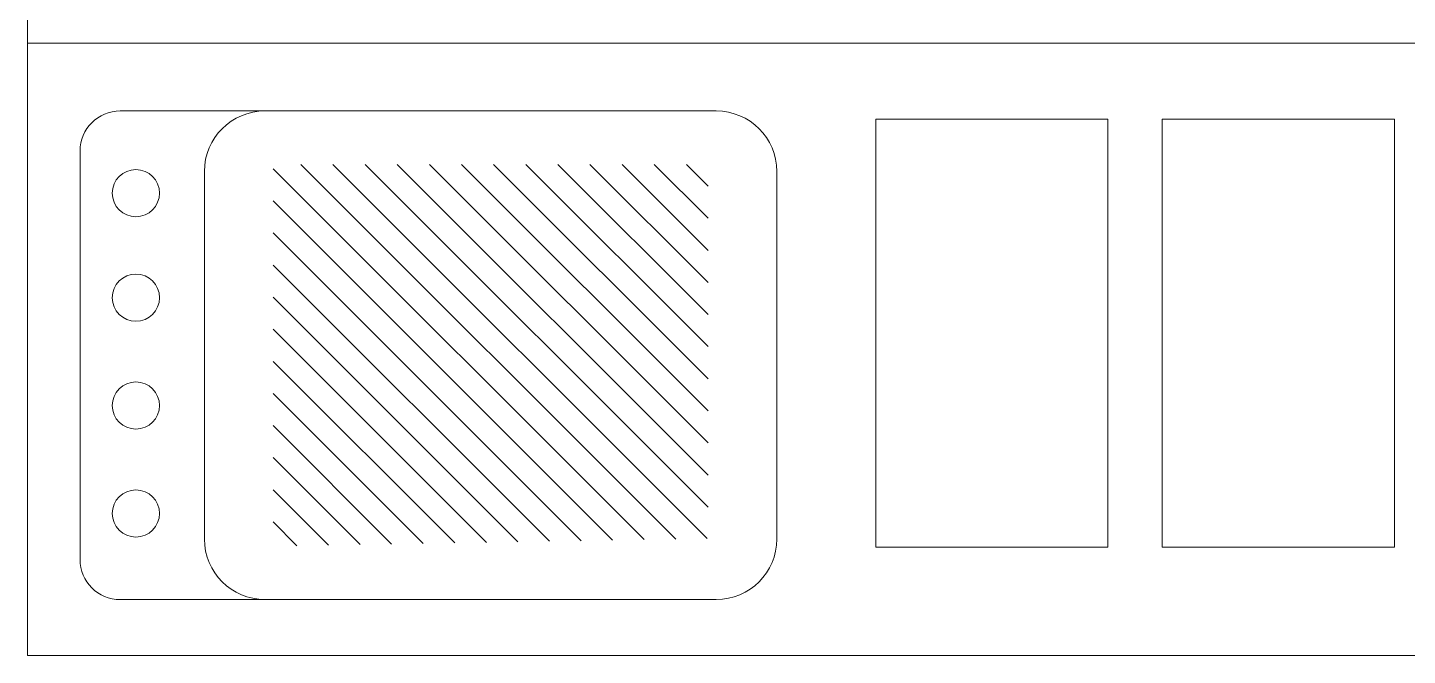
# Model space of a CAD drawing. Header units: inches. Extents: x -2770 to 3095, y -2847 to 3009.
# Drawn here: x 44.223 to 44.944, y 113.399 to 113.727 of the extents above; entities that cross this region are included whole.
import ezdxf

# ---------------------------------------------------------------- set-up
doc = ezdxf.new("R2010")
doc.units = ezdxf.units.IN
doc.header["$LTSCALE"] = 0.1
doc.header["$MEASUREMENT"] = 0
doc.layers.add('ARREDI attrezzature - furniture', color=175, linetype='Continuous', lineweight=9)

# ---------------------------------------------------------------- blocks, each defined once
blk = doc.blocks.new('*X5')
at = {"color": 0}
for p, q in [((105.51402, 122.5058), (105.62727, 122.61905)), ((105.51402, 122.51641), (105.61666, 122.61905)), ((105.51402, 122.52701), (105.60606, 122.61905)), ((105.51402, 122.53762), (105.59545, 122.61905)), ((105.51402, 122.54823), (105.58485, 122.61905)), ((105.51402, 122.55883), (105.57424, 122.61905)), ((105.51402, 122.56944), (105.56363, 122.61905)), ((105.51402, 122.58005), (105.55303, 122.61905)), ((105.51402, 122.59065), (105.54242, 122.61905)), ((105.51402, 122.60126), (105.53181, 122.61905)), ((105.51402, 122.61187), (105.52121, 122.61905)), ((105.51429, 122.49546), (105.63788, 122.61905)), ((105.52471, 122.49527), (105.64848, 122.61905)), ((105.53513, 122.49509), (105.65766, 122.61762)), ((105.54556, 122.49491), (105.65766, 122.60701)), ((105.55598, 122.49472), (105.65766, 122.5964)), ((105.5664, 122.49454), (105.65766, 122.5858)), ((105.57683, 122.49436), (105.65766, 122.57519)), ((105.58725, 122.49417), (105.65766, 122.56458)), ((105.59767, 122.49399), (105.65766, 122.55398)), ((105.6081, 122.49381), (105.65766, 122.54337)), ((105.61852, 122.49363), (105.65766, 122.53276)), ((105.62895, 122.49344), (105.65766, 122.52216)), ((105.63937, 122.49326), (105.65766, 122.51155)), ((105.64979, 122.49308), (105.65766, 122.50094))]:
    blk.add_line(p, q, dxfattribs=at)

msp = doc.modelspace()

# ---------------------------------------------------------------- linework, layer by layer
at = {"layer": 'ARREDI attrezzature - furniture'}
for p, q in [((44.22346, 114.11897), (44.22346, 113.39897)), ((45.34737, 113.71897), (44.22346, 113.71897)), ((44.27183, 113.68361), (44.34747, 113.68361)), ((44.58324, 113.68361), (44.34747, 113.68361)), ((44.25087, 113.44915), (44.25087, 113.66264)), ((44.31583, 113.65196), (44.31583, 113.45983)), ((44.61489, 113.45983), (44.61489, 113.65196)), ((44.34747, 113.42818), (44.27183, 113.42818)), ((44.34747, 113.42818), (44.58324, 113.42818)), ((45.34737, 113.39897), (44.22346, 113.39897))]:
    msp.add_line(p, q, dxfattribs=at)
for points in [[(44.78791, 113.67925), (44.66656, 113.67925), (44.66656, 113.45563), (44.78791, 113.45563)], [(44.93757, 113.67925), (44.81622, 113.67925), (44.81622, 113.45563), (44.93757, 113.45563)]]:
    msp.add_lwpolyline(points, close=True, dxfattribs=at)
for centre in [(44.28004, 113.64064), (44.28004, 113.586), (44.28004, 113.5296), (44.28004, 113.47319)]:
    msp.add_circle(centre, 0.01233, dxfattribs=at)
for centre, radius, start, end in [((44.27183, 113.66264), 0.02097, 90, 180), ((44.34747, 113.65196), 0.03165, 90, 180), ((44.58324, 113.65196), 0.03165, 0, 90), ((44.34747, 113.45983), 0.03165, 180, 270), ((44.58324, 113.45983), 0.03165, 270, 0), ((44.27183, 113.44915), 0.02097, 180, 270)]:
    msp.add_arc(centre, radius, start, end, dxfattribs=at)

# ---------------------------------------------------------------- block references
at = {"layer": 'ARREDI attrezzature - furniture', "xscale": -1.582392035874591, "yscale": 1.582392035874591, "zscale": 1.582392035874591}
msp.add_blockref('*X5', (211.54355, -80.37573), dxfattribs=at)

doc.saveas('drawing.dxf')
